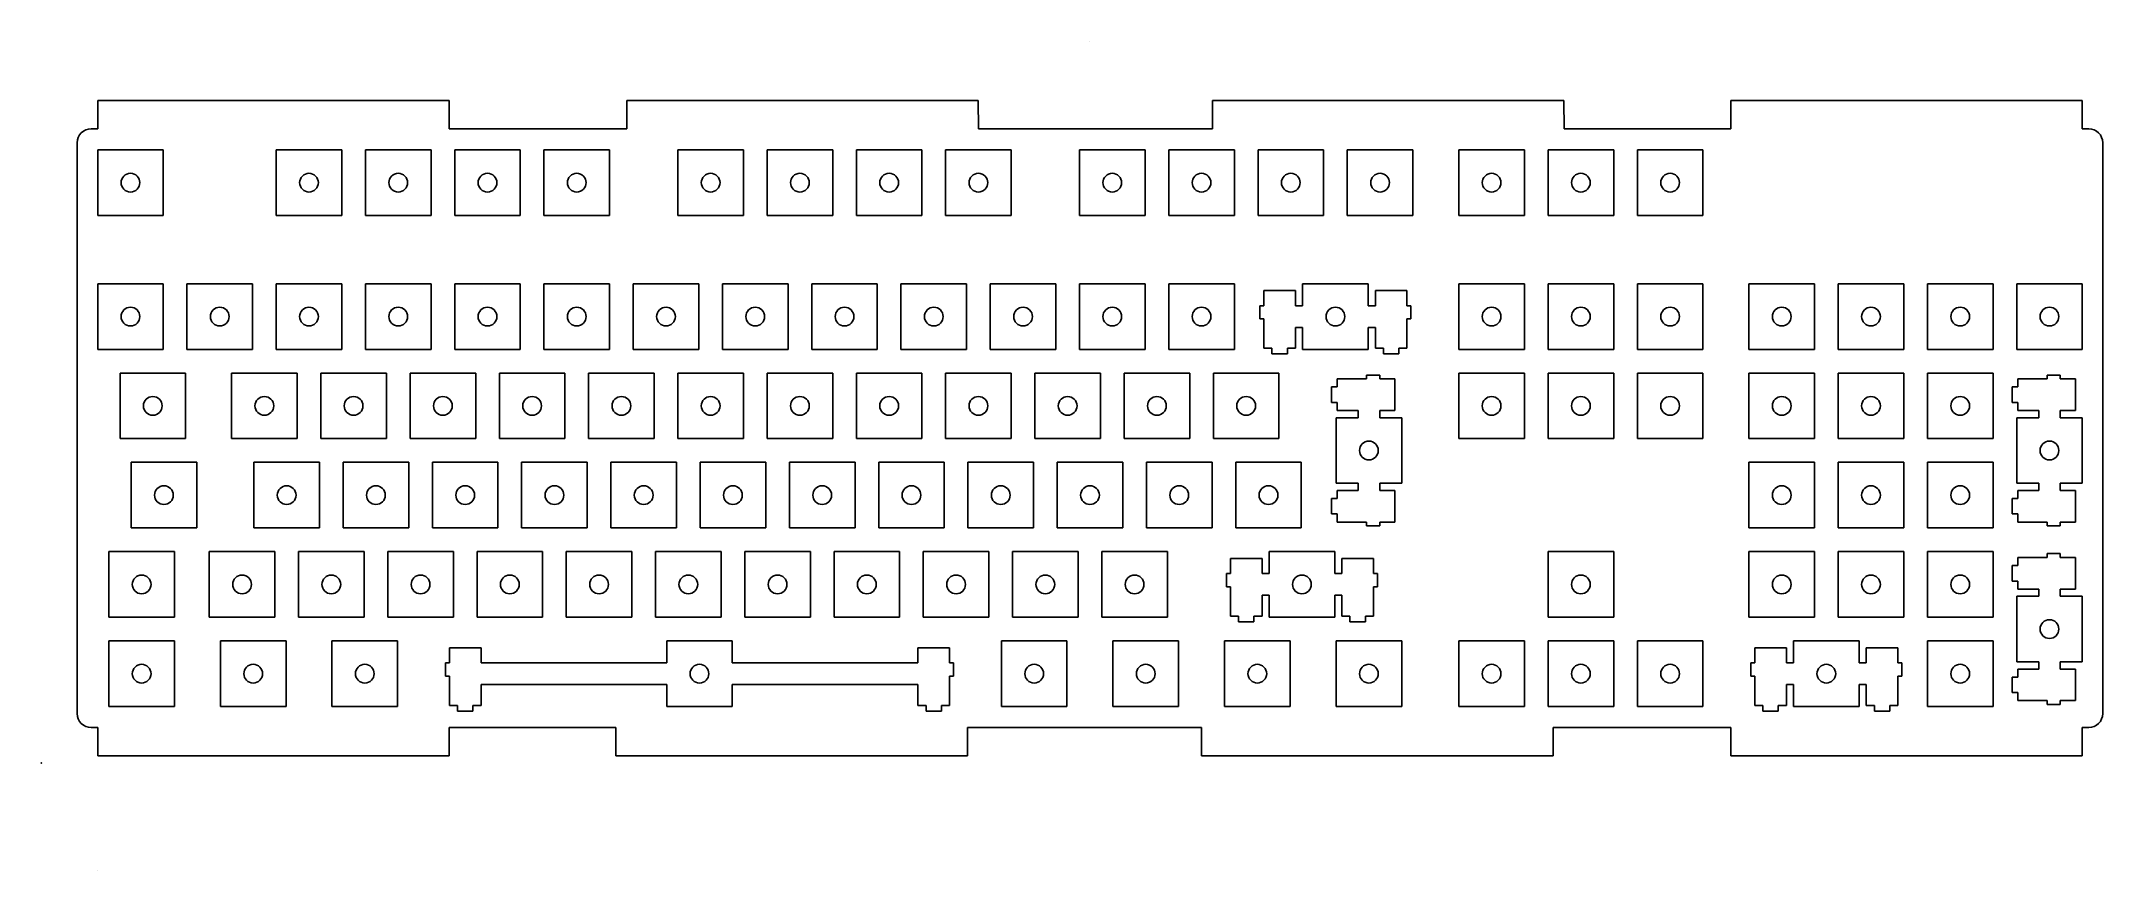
# Model space of a CAD drawing. Extents: x 0 to 440, y -23 to 154.
import ezdxf

# ---------------------------------------------------------------- set-up
doc = ezdxf.new("R2010")
doc.units = 0
doc.header["$MEASUREMENT"] = 0

msp = doc.modelspace()

# ---------------------------------------------------------------- linework, layer by layer
at = {"linetype": 'Continuous'}
for p, q in [((223.8382, 154), (223.8382, 154)), ((87.055472, 141.325168), (12.05, 141.325168)), ((12.05, 141.325168), (12.05, 135.3252)), ((87.075075, 135.3252), (87.055472, 141.325168)), ((200.005472, 141.325168), (125, 141.325168)), ((125, 141.325168), (125, 135.3252)), ((200.025075, 135.3252), (200.005472, 141.325168)), ((325.005472, 141.325168), (250, 141.325168)), ((250, 141.325168), (250, 135.3252)), ((325.025075, 135.3252), (325.005472, 141.325168)), ((435.606747, 141.325168), (360.601275, 141.325168)), ((360.601275, 141.325168), (360.601275, 135.3252)), ((435.62635, 135.3252), (435.606747, 141.325168)), ((7.6764, 132.3252), (7.6764, 130.8252)), ((12.05, 135.3252), (10.6764, 135.3252)), ((87.075075, 135.3252), (125, 135.3252)), ((200.025075, 135.3252), (250, 135.3252)), ((250, 135.3252), (250, 135.3252)), ((325.025075, 135.3252), (360.601275, 135.3252)), ((435.62635, 135.3252), (437, 135.3252)), ((440, 132.3252), (440, 130.8252)), ((7.6764, 12.04984), (7.6764, 130.8252)), ((439.99995, 12.04984), (439.99995, 130.8252)), ((7.6764, 10.54984), (7.6764, 12.04984)), ((439.99995, 10.54984), (439.99995, 12.04984)), ((12.05, 7.54984), (10.6764, 7.54984)), ((12.05, 7.54984), (12.069603, 1.549872)), ((87.075075, 1.549872), (87.075075, 7.54984)), ((87.075075, 7.54984), (122.651275, 7.54984)), ((122.651275, 7.54984), (122.670878, 1.549872)), ((197.67635, 7.54984), (197.67635, 7.54984)), ((197.67635, 1.549872), (197.67635, 7.54984)), ((197.67635, 7.54984), (247.651275, 7.54984)), ((247.651275, 7.54984), (247.670878, 1.549872)), ((322.67635, 1.549872), (322.67635, 7.54984)), ((322.67635, 7.54984), (360.601275, 7.54984)), ((360.601275, 7.54984), (360.620878, 1.549872)), ((435.62635, 7.54984), (436.99995, 7.54984)), ((435.62635, 1.549872), (435.62635, 7.54984)), ((0, 0), (0, 0)), ((12.069603, 1.549872), (87.075075, 1.549872)), ((122.670878, 1.549872), (197.67635, 1.549872)), ((247.670878, 1.549872), (322.67635, 1.549872)), ((360.620878, 1.549872), (435.62635, 1.549872)), ((12.05, -23), (12.05, -23))]:
    msp.add_line(p, q, dxfattribs=at)
at = {"color": 0}
for p, q in [((12.050225, 130.82455), (26.049775, 130.82455)), ((12.050225, 116.82555), (12.050225, 130.82455)), ((26.049775, 130.82455), (26.049775, 116.82555)), ((50.150275, 130.82455), (64.149575, 130.82455)), ((50.150275, 116.82555), (50.150275, 130.82455)), ((64.149575, 130.82455), (64.149575, 116.82555)), ((69.200275, 130.82455), (83.199575, 130.82455)), ((69.200275, 116.82555), (69.200275, 130.82455)), ((83.199575, 130.82455), (83.199575, 116.82555)), ((88.250275, 130.82455), (102.249575, 130.82455)), ((88.250275, 116.82555), (88.250275, 130.82455)), ((102.249575, 130.82455), (102.249575, 116.82555)), ((107.298875, 130.82455), (121.299575, 130.82455)), ((107.298875, 116.82555), (107.298875, 130.82455)), ((121.299575, 130.82455), (121.299575, 116.82555)), ((135.875575, 130.82455), (149.874575, 130.82455)), ((135.875575, 116.82555), (135.875575, 130.82455)), ((149.874575, 130.82455), (149.874575, 116.82555)), ((154.925575, 130.82455), (168.924575, 130.82455)), ((154.925575, 116.82555), (154.925575, 130.82455)), ((168.924575, 130.82455), (168.924575, 116.82555)), ((173.975575, 130.82455), (187.974575, 130.82455)), ((173.975575, 116.82555), (173.975575, 130.82455)), ((187.974575, 130.82455), (187.974575, 116.82555)), ((193.025575, 130.82455), (207.024575, 130.82455)), ((193.025575, 116.82555), (193.025575, 130.82455)), ((207.024575, 130.82455), (207.024575, 116.82555)), ((221.600575, 130.82455), (235.599575, 130.82455)), ((221.600575, 116.82555), (221.600575, 130.82455)), ((235.599575, 130.82455), (235.599575, 116.82555)), ((240.650575, 130.82455), (254.649575, 130.82455)), ((240.650575, 116.82555), (240.650575, 130.82455)), ((254.649575, 130.82455), (254.649575, 116.82555)), ((259.700575, 130.82455), (273.699575, 130.82455)), ((259.700575, 116.82555), (259.700575, 130.82455)), ((273.699575, 130.82455), (273.699575, 116.82555)), ((278.750575, 130.82455), (292.749575, 130.82455)), ((278.750575, 116.82555), (278.750575, 130.82455)), ((292.749575, 130.82455), (292.749575, 116.82555)), ((302.562575, 130.82455), (316.562575, 130.82455)), ((302.562575, 116.82555), (302.562575, 130.82455)), ((316.562575, 130.82455), (316.562575, 116.82555)), ((321.612575, 130.82455), (335.612575, 130.82455)), ((321.612575, 116.82555), (321.612575, 130.82455)), ((335.612575, 130.82455), (335.612575, 116.82555)), ((340.662575, 130.82455), (354.662575, 130.82455)), ((340.662575, 116.82555), (340.662575, 130.82455)), ((354.662575, 130.82455), (354.662575, 116.82555)), ((26.049775, 116.82555), (12.050225, 116.82555)), ((64.149575, 116.82555), (50.150275, 116.82555)), ((83.199575, 116.82555), (69.200275, 116.82555)), ((102.249575, 116.82555), (88.250275, 116.82555)), ((121.299575, 116.82555), (107.298875, 116.82555)), ((149.874575, 116.82555), (135.875575, 116.82555)), ((168.924575, 116.82555), (154.925575, 116.82555)), ((187.974575, 116.82555), (173.975575, 116.82555)), ((207.024575, 116.82555), (193.025575, 116.82555)), ((235.599575, 116.82555), (221.600575, 116.82555)), ((254.649575, 116.82555), (240.650575, 116.82555)), ((273.699575, 116.82555), (259.700575, 116.82555)), ((292.749575, 116.82555), (278.750575, 116.82555)), ((316.562575, 116.82555), (302.562575, 116.82555)), ((335.612575, 116.82555), (321.612575, 116.82555)), ((354.662575, 116.82555), (340.662575, 116.82555)), ((12.050225, 102.24965), (26.049775, 102.24965)), ((12.050225, 88.25035), (12.050225, 102.24965)), ((26.049775, 102.24965), (26.049775, 88.25035)), ((31.100275, 102.24965), (45.099575, 102.24965)), ((31.100275, 88.25035), (31.100275, 102.24965)), ((45.099575, 102.24965), (45.099575, 88.25035)), ((50.150275, 102.24965), (64.149575, 102.24965)), ((50.150275, 88.25035), (50.150275, 102.24965)), ((64.149575, 102.24965), (64.149575, 88.25035)), ((69.200275, 102.24965), (83.199575, 102.24965)), ((69.200275, 88.25035), (69.200275, 102.24965)), ((83.199575, 102.24965), (83.199575, 88.25035)), ((88.250275, 102.24965), (102.249575, 102.24965)), ((88.250275, 88.25035), (88.250275, 102.24965)), ((102.249575, 102.24965), (102.249575, 88.25035)), ((107.298875, 102.24965), (121.299575, 102.24965)), ((107.298875, 88.25035), (107.298875, 102.24965)), ((121.299575, 102.24965), (121.299575, 88.25035)), ((126.348575, 102.24965), (140.349575, 102.24965)), ((126.348575, 88.25035), (126.348575, 102.24965)), ((140.349575, 102.24965), (140.349575, 88.25035)), ((145.400575, 102.24965), (159.399575, 102.24965)), ((145.400575, 88.25035), (145.400575, 102.24965)), ((159.399575, 102.24965), (159.399575, 88.25035)), ((164.450575, 102.24965), (178.449575, 102.24965)), ((164.450575, 88.25035), (164.450575, 102.24965)), ((178.449575, 102.24965), (178.449575, 88.25035)), ((183.500575, 102.24965), (197.499575, 102.24965)), ((183.500575, 88.25035), (183.500575, 102.24965)), ((197.499575, 102.24965), (197.499575, 88.25035)), ((202.550575, 102.24965), (216.549575, 102.24965)), ((202.550575, 88.25035), (202.550575, 102.24965)), ((216.549575, 102.24965), (216.549575, 88.25035)), ((221.600575, 102.24965), (235.599575, 102.24965)), ((221.600575, 88.25035), (221.600575, 102.24965)), ((235.599575, 102.24965), (235.599575, 88.25035)), ((240.650575, 102.24965), (254.649575, 102.24965)), ((240.650575, 88.25035), (240.650575, 102.24965)), ((254.649575, 102.24965), (254.649575, 88.25035)), ((269.225575, 102.24965), (269.225575, 97.54915)), ((283.224575, 102.24965), (269.225575, 102.24965)), ((283.224575, 97.54915), (283.224575, 102.24965)), ((302.562575, 102.24965), (316.562575, 102.24965)), ((302.562575, 88.25035), (302.562575, 102.24965)), ((316.562575, 102.24965), (316.562575, 88.25035)), ((321.612575, 102.24965), (335.612575, 102.24965)), ((321.612575, 88.25035), (321.612575, 102.24965)), ((335.612575, 102.24965), (335.612575, 88.25035)), ((340.662575, 102.24965), (354.662575, 102.24965)), ((340.662575, 88.25035), (340.662575, 102.24965)), ((354.662575, 102.24965), (354.662575, 88.25035)), ((364.476575, 102.24965), (378.474575, 102.24965)), ((364.476575, 88.25035), (364.476575, 102.24965)), ((378.474575, 102.24965), (378.474575, 88.25035)), ((383.526575, 102.24965), (397.524575, 102.24965)), ((383.526575, 88.25035), (383.526575, 102.24965)), ((397.524575, 102.24965), (397.524575, 88.25035)), ((402.576575, 102.24965), (416.574575, 102.24965)), ((402.576575, 88.25035), (402.576575, 102.24965)), ((416.574575, 102.24965), (416.574575, 88.25035)), ((421.626575, 102.24965), (435.624575, 102.24965)), ((421.626575, 88.25035), (421.626575, 102.24965)), ((435.624575, 102.24965), (435.624575, 88.25035)), ((260.950575, 97.54915), (260.124575, 97.54915)), ((260.124575, 97.54915), (260.124575, 94.75025)), ((267.699575, 100.77925), (260.950575, 100.77925)), ((260.950575, 100.77925), (260.950575, 97.54915)), ((267.699575, 97.54915), (267.699575, 100.77925)), ((269.225575, 97.54915), (267.699575, 97.54915)), ((284.750575, 97.54915), (283.224575, 97.54915)), ((291.499575, 100.77925), (284.750575, 100.77925)), ((284.750575, 100.77925), (284.750575, 97.54915)), ((291.499575, 97.54915), (291.499575, 100.77925)), ((292.325575, 97.54915), (291.499575, 97.54915)), ((292.325575, 94.75025), (292.325575, 97.54915)), ((260.124575, 94.75025), (260.950575, 94.75025)), ((260.950575, 94.75025), (260.950575, 88.48035)), ((267.699575, 88.48035), (267.699575, 92.94935)), ((267.699575, 92.94935), (269.225575, 92.94935)), ((269.225575, 92.94935), (269.225575, 88.25035)), ((283.224575, 88.25035), (283.224575, 92.94935)), ((283.224575, 92.94935), (284.750575, 92.94935)), ((284.750575, 92.94935), (284.750575, 88.48035)), ((291.499575, 88.48035), (291.499575, 94.75025)), ((291.499575, 94.75025), (292.325575, 94.75025)), ((26.049775, 88.25035), (12.050225, 88.25035)), ((45.099575, 88.25035), (31.100275, 88.25035)), ((64.149575, 88.25035), (50.150275, 88.25035)), ((83.199575, 88.25035), (69.200275, 88.25035)), ((102.249575, 88.25035), (88.250275, 88.25035)), ((121.299575, 88.25035), (107.298875, 88.25035)), ((140.349575, 88.25035), (126.348575, 88.25035)), ((159.399575, 88.25035), (145.400575, 88.25035)), ((178.449575, 88.25035), (164.450575, 88.25035)), ((197.499575, 88.25035), (183.500575, 88.25035)), ((216.549575, 88.25035), (202.550575, 88.25035)), ((235.599575, 88.25035), (221.600575, 88.25035)), ((254.649575, 88.25035), (240.650575, 88.25035)), ((260.950575, 88.48035), (262.673575, 88.48035)), ((262.673575, 88.48035), (262.673575, 87.28015)), ((265.974575, 87.28015), (265.974575, 88.48035)), ((265.974575, 88.48035), (267.699575, 88.48035)), ((269.225575, 88.25035), (283.224575, 88.25035)), ((284.750575, 88.48035), (286.475575, 88.48035)), ((286.475575, 88.48035), (286.475575, 87.28015)), ((289.774575, 87.28015), (289.774575, 88.48035)), ((289.774575, 88.48035), (291.499575, 88.48035)), ((316.562575, 88.25035), (302.562575, 88.25035)), ((335.612575, 88.25035), (321.612575, 88.25035)), ((354.662575, 88.25035), (340.662575, 88.25035)), ((378.474575, 88.25035), (364.476575, 88.25035)), ((397.524575, 88.25035), (383.526575, 88.25035)), ((416.574575, 88.25035), (402.576575, 88.25035)), ((435.624575, 88.25035), (421.626575, 88.25035)), ((262.673575, 87.28015), (265.974575, 87.28015)), ((286.475575, 87.28015), (289.774575, 87.28015)), ((16.812735, 83.19965), (30.812275, 83.19965)), ((16.812735, 69.20035), (16.812735, 83.19965)), ((30.812275, 83.19965), (30.812275, 69.20035)), ((40.625275, 83.19965), (54.624575, 83.19965)), ((40.625275, 69.20035), (40.625275, 83.19965)), ((54.624575, 83.19965), (54.624575, 69.20035)), ((59.675275, 83.19965), (73.674575, 83.19965)), ((59.675275, 69.20035), (59.675275, 83.19965)), ((73.674575, 83.19965), (73.674575, 69.20035)), ((78.725275, 83.19965), (92.724575, 83.19965)), ((78.725275, 69.20035), (78.725275, 83.19965)), ((92.724575, 83.19965), (92.724575, 69.20035)), ((97.775275, 83.19965), (111.774575, 83.19965)), ((97.775275, 69.20035), (97.775275, 83.19965)), ((111.774575, 83.19965), (111.774575, 69.20035)), ((116.825575, 83.19965), (130.824575, 83.19965)), ((116.825575, 69.20035), (116.825575, 83.19965)), ((130.824575, 83.19965), (130.824575, 69.20035)), ((135.875575, 83.19965), (149.874575, 83.19965)), ((135.875575, 69.20035), (135.875575, 83.19965)), ((149.874575, 83.19965), (149.874575, 69.20035)), ((154.925575, 83.19965), (168.924575, 83.19965)), ((154.925575, 69.20035), (154.925575, 83.19965)), ((168.924575, 83.19965), (168.924575, 69.20035)), ((173.975575, 83.19965), (187.974575, 83.19965)), ((173.975575, 69.20035), (173.975575, 83.19965)), ((187.974575, 83.19965), (187.974575, 69.20035)), ((193.025575, 83.19965), (207.024575, 83.19965)), ((193.025575, 69.20035), (193.025575, 83.19965)), ((207.024575, 83.19965), (207.024575, 69.20035)), ((212.075575, 83.19965), (226.074575, 83.19965)), ((212.075575, 69.20035), (212.075575, 83.19965)), ((226.074575, 83.19965), (226.074575, 69.20035)), ((231.125575, 83.19965), (245.124575, 83.19965)), ((231.125575, 69.20035), (231.125575, 83.19965)), ((245.124575, 83.19965), (245.124575, 69.20035)), ((250.175575, 83.19965), (264.174575, 83.19965)), ((250.175575, 69.20035), (250.175575, 83.19965)), ((264.174575, 83.19965), (264.174575, 69.20035)), ((276.597575, 80.22465), (275.397575, 80.22465)), ((275.397575, 80.22465), (275.397575, 76.92545)), ((282.867575, 81.94975), (276.597575, 81.94975)), ((276.597575, 81.94975), (276.597575, 80.22465)), ((282.867575, 82.77525), (282.867575, 81.94975)), ((285.667575, 82.77525), (282.867575, 82.77525)), ((285.667575, 81.94975), (285.667575, 82.77525)), ((288.897575, 81.94975), (285.667575, 81.94975)), ((288.897575, 75.20005), (288.897575, 81.94975)), ((302.562575, 83.19965), (316.562575, 83.19965)), ((302.562575, 69.20035), (302.562575, 83.19965)), ((316.562575, 83.19965), (316.562575, 69.20035)), ((321.612575, 83.19965), (335.612575, 83.19965)), ((321.612575, 69.20035), (321.612575, 83.19965)), ((335.612575, 83.19965), (335.612575, 69.20035)), ((340.662575, 83.19965), (354.662575, 83.19965)), ((340.662575, 69.20035), (340.662575, 83.19965)), ((354.662575, 83.19965), (354.662575, 69.20035)), ((364.476575, 83.19965), (378.474575, 83.19965)), ((364.476575, 69.20035), (364.476575, 83.19965)), ((378.474575, 83.19965), (378.474575, 69.20035)), ((383.526575, 83.19965), (397.524575, 83.19965)), ((383.526575, 69.20035), (383.526575, 83.19965)), ((397.524575, 83.19965), (397.524575, 69.20035)), ((402.576575, 83.19965), (416.574575, 83.19965)), ((402.576575, 69.20035), (402.576575, 83.19965)), ((416.574575, 83.19965), (416.574575, 69.20035)), ((421.855575, 80.22465), (420.656575, 80.22465)), ((420.656575, 80.22465), (420.656575, 76.92545)), ((428.124575, 81.94975), (421.855575, 81.94975)), ((421.855575, 81.94975), (421.855575, 80.22465)), ((428.124575, 82.77525), (428.124575, 81.94975)), ((430.925575, 82.77525), (428.124575, 82.77525)), ((430.925575, 81.94975), (430.925575, 82.77525)), ((434.157575, 81.94975), (430.925575, 81.94975)), ((434.157575, 75.20005), (434.157575, 81.94975)), ((275.397575, 76.92545), (276.597575, 76.92545)), ((276.597575, 76.92545), (276.597575, 75.20005)), ((276.597575, 75.20005), (281.067575, 75.20005)), ((281.067575, 75.20005), (281.067575, 73.67465)), ((285.667575, 73.67465), (285.667575, 75.20005)), ((285.667575, 75.20005), (288.897575, 75.20005)), ((420.656575, 76.92545), (421.855575, 76.92545)), ((421.855575, 76.92545), (421.855575, 75.20005)), ((421.855575, 75.20005), (426.325575, 75.20005)), ((426.325575, 75.20005), (426.325575, 73.67465)), ((430.925575, 73.67465), (430.925575, 75.20005)), ((430.925575, 75.20005), (434.157575, 75.20005)), ((281.067575, 73.67465), (276.367575, 73.67465)), ((276.367575, 73.67465), (276.367575, 59.67535)), ((290.368575, 73.67465), (285.667575, 73.67465)), ((290.368575, 59.67535), (290.368575, 73.67465)), ((426.325575, 73.67465), (421.626575, 73.67465)), ((421.626575, 73.67465), (421.626575, 59.67535)), ((435.624575, 73.67465), (430.925575, 73.67465)), ((435.624575, 59.67535), (435.624575, 73.67465)), ((30.812275, 69.20035), (16.812735, 69.20035)), ((54.624575, 69.20035), (40.625275, 69.20035)), ((73.674575, 69.20035), (59.675275, 69.20035)), ((92.724575, 69.20035), (78.725275, 69.20035)), ((111.774575, 69.20035), (97.775275, 69.20035)), ((130.824575, 69.20035), (116.825575, 69.20035)), ((149.874575, 69.20035), (135.875575, 69.20035)), ((168.924575, 69.20035), (154.925575, 69.20035)), ((187.974575, 69.20035), (173.975575, 69.20035)), ((207.024575, 69.20035), (193.025575, 69.20035)), ((226.074575, 69.20035), (212.075575, 69.20035)), ((245.124575, 69.20035), (231.125575, 69.20035)), ((264.174575, 69.20035), (250.175575, 69.20035)), ((316.562575, 69.20035), (302.562575, 69.20035)), ((335.612575, 69.20035), (321.612575, 69.20035)), ((354.662575, 69.20035), (340.662575, 69.20035)), ((378.474575, 69.20035), (364.476575, 69.20035)), ((397.524575, 69.20035), (383.526575, 69.20035)), ((416.574575, 69.20035), (402.576575, 69.20035)), ((19.192605, 64.14965), (33.193475, 64.14965)), ((19.192605, 50.15035), (19.192605, 64.14965)), ((33.193475, 64.14965), (33.193475, 50.15035)), ((45.387775, 64.14965), (59.387075, 64.14965)), ((45.387775, 50.15035), (45.387775, 64.14965)), ((59.387075, 64.14965), (59.387075, 50.15035)), ((64.437775, 64.14965), (78.437075, 64.14965)), ((64.437775, 50.15035), (64.437775, 64.14965)), ((78.437075, 64.14965), (78.437075, 50.15035)), ((83.487775, 64.14965), (97.487075, 64.14965)), ((83.487775, 50.15035), (83.487775, 64.14965)), ((97.487075, 64.14965), (97.487075, 50.15035)), ((102.537775, 64.14965), (116.537575, 64.14965)), ((102.537775, 50.15035), (102.537775, 64.14965)), ((116.537575, 64.14965), (116.537575, 50.15035)), ((121.587575, 64.14965), (135.587575, 64.14965)), ((121.587575, 50.15035), (121.587575, 64.14965)), ((135.587575, 64.14965), (135.587575, 50.15035)), ((140.637575, 64.14965), (154.637575, 64.14965)), ((140.637575, 50.15035), (140.637575, 64.14965)), ((154.637575, 64.14965), (154.637575, 50.15035)), ((159.687575, 64.14965), (173.687575, 64.14965)), ((159.687575, 50.15035), (159.687575, 64.14965)), ((173.687575, 64.14965), (173.687575, 50.15035)), ((178.737575, 64.14965), (192.737575, 64.14965)), ((178.737575, 50.15035), (178.737575, 64.14965)), ((192.737575, 64.14965), (192.737575, 50.15035)), ((197.787575, 64.14965), (211.787575, 64.14965)), ((197.787575, 50.15035), (197.787575, 64.14965)), ((211.787575, 64.14965), (211.787575, 50.15035)), ((216.837575, 64.14965), (230.837575, 64.14965)), ((216.837575, 50.15035), (216.837575, 64.14965)), ((230.837575, 64.14965), (230.837575, 50.15035)), ((235.887575, 64.14965), (249.887575, 64.14965)), ((235.887575, 50.15035), (235.887575, 64.14965)), ((249.887575, 64.14965), (249.887575, 50.15035)), ((254.937575, 64.14965), (268.937575, 64.14965)), ((254.937575, 50.15035), (254.937575, 64.14965)), ((268.937575, 64.14965), (268.937575, 50.15035)), ((364.476575, 64.14965), (378.474575, 64.14965)), ((364.476575, 50.15035), (364.476575, 64.14965)), ((378.474575, 64.14965), (378.474575, 50.15035)), ((383.526575, 64.14965), (397.524575, 64.14965)), ((383.526575, 50.15035), (383.526575, 64.14965)), ((397.524575, 64.14965), (397.524575, 50.15035)), ((402.576575, 64.14965), (416.574575, 64.14965)), ((402.576575, 50.15035), (402.576575, 64.14965)), ((416.574575, 64.14965), (416.574575, 50.15035)), ((276.367575, 59.67535), (281.067575, 59.67535)), ((281.067575, 58.14955), (276.597575, 58.14955)), ((276.597575, 58.14955), (276.597575, 56.42445)), ((281.067575, 59.67535), (281.067575, 58.14955)), ((285.667575, 58.14955), (285.667575, 59.67535)), ((285.667575, 59.67535), (290.368575, 59.67535)), ((288.897575, 58.14955), (285.667575, 58.14955)), ((288.897575, 51.40025), (288.897575, 58.14955)), ((421.626575, 59.67535), (426.325575, 59.67535)), ((426.325575, 58.14955), (421.855575, 58.14955)), ((421.855575, 58.14955), (421.855575, 56.42445)), ((426.325575, 59.67535), (426.325575, 58.14955)), ((430.925575, 58.14955), (430.925575, 59.67535)), ((430.925575, 59.67535), (435.624575, 59.67535)), ((434.157575, 58.14955), (430.925575, 58.14955)), ((434.157575, 51.40025), (434.157575, 58.14955)), ((276.597575, 56.42445), (275.397575, 56.42445)), ((275.397575, 56.42445), (275.397575, 53.12525)), ((275.397575, 53.12525), (276.597575, 53.12525)), ((276.597575, 53.12525), (276.597575, 51.40025)), ((421.855575, 56.42445), (420.656575, 56.42445)), ((420.656575, 56.42445), (420.656575, 53.12525)), ((420.656575, 53.12525), (421.855575, 53.12525)), ((421.855575, 53.12525), (421.855575, 51.40025)), ((33.193475, 50.15035), (19.192605, 50.15035)), ((59.387075, 50.15035), (45.387775, 50.15035)), ((78.437075, 50.15035), (64.437775, 50.15035)), ((97.487075, 50.15035), (83.487775, 50.15035)), ((116.537575, 50.15035), (102.537775, 50.15035)), ((135.587575, 50.15035), (121.587575, 50.15035)), ((154.637575, 50.15035), (140.637575, 50.15035)), ((173.687575, 50.15035), (159.687575, 50.15035)), ((192.737575, 50.15035), (178.737575, 50.15035)), ((211.787575, 50.15035), (197.787575, 50.15035)), ((230.837575, 50.15035), (216.837575, 50.15035)), ((249.887575, 50.15035), (235.887575, 50.15035)), ((268.937575, 50.15035), (254.937575, 50.15035)), ((276.597575, 51.40025), (282.867575, 51.40025)), ((282.867575, 51.40025), (282.867575, 50.57475)), ((282.867575, 50.57475), (285.667575, 50.57475)), ((285.667575, 50.57475), (285.667575, 51.40025)), ((285.667575, 51.40025), (288.897575, 51.40025)), ((378.474575, 50.15035), (364.476575, 50.15035)), ((397.524575, 50.15035), (383.526575, 50.15035)), ((416.574575, 50.15035), (402.576575, 50.15035)), ((421.855575, 51.40025), (428.124575, 51.40025)), ((428.124575, 51.40025), (428.124575, 50.57475)), ((428.124575, 50.57475), (430.925575, 50.57475)), ((430.925575, 50.57475), (430.925575, 51.40025)), ((430.925575, 51.40025), (434.157575, 51.40025)), ((14.431485, 45.09955), (28.430975, 45.09955)), ((14.431485, 31.10015), (14.431485, 45.09955)), ((28.430975, 45.09955), (28.430975, 31.10015)), ((35.862775, 45.09955), (49.862075, 45.09955)), ((35.862775, 31.10015), (35.862775, 45.09955)), ((49.862075, 45.09955), (49.862075, 31.10015)), ((54.912775, 45.09955), (68.912075, 45.09955)), ((54.912775, 31.10015), (54.912775, 45.09955)), ((68.912075, 45.09955), (68.912075, 31.10015)), ((73.962775, 45.09955), (87.962075, 45.09955)), ((73.962775, 31.10015), (73.962775, 45.09955)), ((87.962075, 45.09955), (87.962075, 31.10015)), ((93.012775, 45.09955), (107.012075, 45.09955)), ((93.012775, 31.10015), (93.012775, 45.09955)), ((107.012075, 45.09955), (107.012075, 31.10015)), ((112.062575, 45.09955), (126.062575, 45.09955)), ((112.062575, 31.10015), (112.062575, 45.09955)), ((126.062575, 45.09955), (126.062575, 31.10015)), ((131.112575, 45.09955), (145.112575, 45.09955)), ((131.112575, 31.10015), (131.112575, 45.09955)), ((145.112575, 45.09955), (145.112575, 31.10015)), ((150.162575, 45.09955), (164.162575, 45.09955)), ((150.162575, 31.10015), (150.162575, 45.09955)), ((164.162575, 45.09955), (164.162575, 31.10015)), ((169.212575, 45.09955), (183.212575, 45.09955)), ((169.212575, 31.10015), (169.212575, 45.09955)), ((183.212575, 45.09955), (183.212575, 31.10015)), ((188.262575, 45.09955), (202.262575, 45.09955)), ((188.262575, 31.10015), (188.262575, 45.09955)), ((202.262575, 45.09955), (202.262575, 31.10015)), ((207.312575, 45.09955), (221.312575, 45.09955)), ((207.312575, 31.10015), (207.312575, 45.09955)), ((221.312575, 45.09955), (221.312575, 31.10015)), ((226.362575, 45.09955), (240.362575, 45.09955)), ((226.362575, 31.10015), (226.362575, 45.09955)), ((240.362575, 45.09955), (240.362575, 31.10015)), ((262.080575, 45.09955), (262.080575, 40.39915)), ((276.080575, 45.09955), (262.080575, 45.09955)), ((276.080575, 40.39915), (276.080575, 45.09955)), ((321.612575, 45.09955), (335.612575, 45.09955)), ((321.612575, 31.10015), (321.612575, 45.09955)), ((335.612575, 45.09955), (335.612575, 31.10015)), ((364.476575, 45.09955), (378.474575, 45.09955)), ((364.476575, 31.10015), (364.476575, 45.09955)), ((378.474575, 45.09955), (378.474575, 31.10015)), ((383.526575, 45.09955), (397.524575, 45.09955)), ((383.526575, 31.10015), (383.526575, 45.09955)), ((397.524575, 45.09955), (397.524575, 31.10015)), ((402.576575, 45.09955), (416.574575, 45.09955)), ((402.576575, 31.10015), (402.576575, 45.09955)), ((416.574575, 45.09955), (416.574575, 31.10015)), ((428.124575, 44.67525), (428.124575, 43.84985)), ((430.925575, 44.67525), (428.124575, 44.67525)), ((430.925575, 43.84985), (430.925575, 44.67525)), ((253.806575, 40.39915), (252.980575, 40.39915)), ((252.980575, 40.39915), (252.980575, 37.60035)), ((260.556575, 43.62935), (253.806575, 43.62935)), ((253.806575, 43.62935), (253.806575, 40.39915)), ((260.556575, 40.39915), (260.556575, 43.62935)), ((262.080575, 40.39915), (260.556575, 40.39915)), ((277.606575, 40.39915), (276.080575, 40.39915)), ((284.355575, 43.62935), (277.606575, 43.62935)), ((277.606575, 43.62935), (277.606575, 40.39915)), ((284.355575, 40.39915), (284.355575, 43.62935)), ((285.181575, 40.39915), (284.355575, 40.39915)), ((285.181575, 37.60035), (285.181575, 40.39915)), ((421.855575, 42.12445), (420.656575, 42.12445)), ((420.656575, 42.12445), (420.656575, 38.82545)), ((428.124575, 43.84985), (421.855575, 43.84985)), ((421.855575, 43.84985), (421.855575, 42.12445)), ((434.157575, 43.84985), (430.925575, 43.84985)), ((434.157575, 37.10015), (434.157575, 43.84985)), ((252.980575, 37.60035), (253.806575, 37.60035)), ((253.806575, 37.60035), (253.806575, 31.33035)), ((260.556575, 31.33035), (260.556575, 35.79925)), ((260.556575, 35.79925), (262.080575, 35.79925)), ((262.080575, 35.79925), (262.080575, 31.10015)), ((276.080575, 31.10015), (276.080575, 35.79925)), ((276.080575, 35.79925), (277.606575, 35.79925)), ((277.606575, 35.79925), (277.606575, 31.33035)), ((284.355575, 31.33035), (284.355575, 37.60035)), ((284.355575, 37.60035), (285.181575, 37.60035)), ((420.656575, 38.82545), (421.855575, 38.82545)), ((426.325575, 35.57465), (421.626575, 35.57465)), ((421.626575, 35.57465), (421.626575, 21.57515)), ((421.855575, 38.82545), (421.855575, 37.10015)), ((421.855575, 37.10015), (426.325575, 37.10015)), ((426.325575, 37.10015), (426.325575, 35.57465)), ((430.925575, 35.57465), (430.925575, 37.10015)), ((430.925575, 37.10015), (434.157575, 37.10015)), ((435.624575, 35.57465), (430.925575, 35.57465)), ((435.624575, 21.57515), (435.624575, 35.57465)), ((28.430975, 31.10015), (14.431485, 31.10015)), ((49.862075, 31.10015), (35.862775, 31.10015)), ((68.912075, 31.10015), (54.912775, 31.10015)), ((87.962075, 31.10015), (73.962775, 31.10015)), ((107.012075, 31.10015), (93.012775, 31.10015)), ((126.062575, 31.10015), (112.062575, 31.10015)), ((145.112575, 31.10015), (131.112575, 31.10015)), ((164.162575, 31.10015), (150.162575, 31.10015)), ((183.212575, 31.10015), (169.212575, 31.10015)), ((202.262575, 31.10015), (188.262575, 31.10015)), ((221.312575, 31.10015), (207.312575, 31.10015)), ((240.362575, 31.10015), (226.362575, 31.10015)), ((253.806575, 31.33035), (255.531575, 31.33035)), ((255.531575, 31.33035), (255.531575, 30.13005)), ((258.830575, 30.13005), (258.830575, 31.33035)), ((258.830575, 31.33035), (260.556575, 31.33035)), ((262.080575, 31.10015), (276.080575, 31.10015)), ((277.606575, 31.33035), (279.330575, 31.33035)), ((279.330575, 31.33035), (279.330575, 30.13005)), ((282.630575, 30.13005), (282.630575, 31.33035)), ((282.630575, 31.33035), (284.355575, 31.33035)), ((335.612575, 31.10015), (321.612575, 31.10015)), ((378.474575, 31.10015), (364.476575, 31.10015)), ((397.524575, 31.10015), (383.526575, 31.10015)), ((416.574575, 31.10015), (402.576575, 31.10015)), ((255.531575, 30.13005), (258.830575, 30.13005)), ((279.330575, 30.13005), (282.630575, 30.13005)), ((14.431485, 26.04965), (28.430975, 26.04965)), ((14.431485, 12.05019), (14.431485, 26.04965)), ((28.430975, 26.04965), (28.430975, 12.05019)), ((38.242575, 26.04965), (52.243375, 26.04965)), ((38.242575, 12.05019), (38.242575, 26.04965)), ((52.243375, 26.04965), (52.243375, 12.05019)), ((62.056575, 26.04965), (76.055875, 26.04965)), ((62.056575, 12.05019), (62.056575, 26.04965)), ((76.055875, 26.04965), (76.055875, 12.05019)), ((93.868675, 24.57935), (87.117575, 24.57935)), ((87.117575, 24.57935), (87.117575, 21.34915)), ((93.868675, 21.34915), (93.868675, 24.57935)), ((133.492575, 26.04965), (133.492575, 21.34915)), ((147.493575, 26.04965), (133.492575, 26.04965)), ((147.493575, 21.34915), (147.493575, 26.04965)), ((193.868575, 24.57935), (187.117575, 24.57935)), ((187.117575, 24.57935), (187.117575, 21.34915)), ((193.868575, 21.34915), (193.868575, 24.57935)), ((204.931575, 26.04965), (218.930575, 26.04965)), ((204.931575, 12.05019), (204.931575, 26.04965)), ((218.930575, 26.04965), (218.930575, 12.05019)), ((228.742575, 26.04965), (242.743575, 26.04965)), ((228.742575, 12.05019), (228.742575, 26.04965)), ((242.743575, 26.04965), (242.743575, 12.05019)), ((252.556575, 26.04965), (266.555575, 26.04965)), ((252.556575, 12.05019), (252.556575, 26.04965)), ((266.555575, 26.04965), (266.555575, 12.05019)), ((276.367575, 26.04965), (290.368575, 26.04965)), ((276.367575, 12.05019), (276.367575, 26.04965)), ((290.368575, 26.04965), (290.368575, 12.05019)), ((302.562575, 26.04965), (316.562575, 26.04965)), ((302.562575, 12.05019), (302.562575, 26.04965)), ((316.562575, 26.04965), (316.562575, 12.05019)), ((321.612575, 26.04965), (335.612575, 26.04965)), ((321.612575, 12.05019), (321.612575, 26.04965)), ((335.612575, 26.04965), (335.612575, 12.05019)), ((340.662575, 26.04965), (354.662575, 26.04965)), ((340.662575, 12.05019), (340.662575, 26.04965)), ((354.662575, 26.04965), (354.662575, 12.05019)), ((372.474575, 24.57935), (365.725575, 24.57935)), ((365.725575, 24.57935), (365.725575, 21.34915)), ((372.474575, 21.34915), (372.474575, 24.57935)), ((374.001575, 26.04965), (374.001575, 21.34915)), ((387.999575, 26.04965), (374.001575, 26.04965)), ((387.999575, 21.34915), (387.999575, 26.04965)), ((396.276575, 24.57935), (389.523575, 24.57935)), ((389.523575, 24.57935), (389.523575, 21.34915)), ((396.276575, 21.34915), (396.276575, 24.57935)), ((402.576575, 26.04965), (416.574575, 26.04965)), ((402.576575, 12.05019), (402.576575, 26.04965)), ((416.574575, 26.04965), (416.574575, 12.05019)), ((87.117575, 21.34915), (86.293475, 21.34915)), ((86.293475, 21.34915), (86.293475, 18.55039)), ((86.293475, 18.55039), (87.117575, 18.55039)), ((87.117575, 18.55039), (87.117575, 12.28032)), ((133.492575, 21.34915), (93.868675, 21.34915)), ((187.117575, 21.34915), (147.493575, 21.34915)), ((194.692575, 21.34915), (193.868575, 21.34915)), ((193.868575, 12.28032), (193.868575, 18.55039)), ((193.868575, 18.55039), (194.692575, 18.55039)), ((194.692575, 18.55039), (194.692575, 21.34915)), ((365.725575, 21.34915), (364.899575, 21.34915)), ((364.899575, 21.34915), (364.899575, 18.55039)), ((364.899575, 18.55039), (365.725575, 18.55039)), ((365.725575, 18.55039), (365.725575, 12.28032)), ((374.001575, 21.34915), (372.474575, 21.34915)), ((389.523575, 21.34915), (387.999575, 21.34915)), ((397.101575, 21.34915), (396.276575, 21.34915)), ((396.276575, 12.28032), (396.276575, 18.55039)), ((396.276575, 18.55039), (397.101575, 18.55039)), ((397.101575, 18.55039), (397.101575, 21.34915)), ((421.855575, 18.3244), (420.656575, 18.3244)), ((420.656575, 18.3244), (420.656575, 15.02536)), ((421.626575, 21.57515), (426.325575, 21.57515)), ((426.325575, 20.04965), (421.855575, 20.04965)), ((421.855575, 20.04965), (421.855575, 18.3244)), ((426.325575, 21.57515), (426.325575, 20.04965)), ((430.925575, 20.04965), (430.925575, 21.57515)), ((430.925575, 21.57515), (435.624575, 21.57515)), ((434.157575, 20.04965), (430.925575, 20.04965)), ((434.157575, 13.30007), (434.157575, 20.04965)), ((93.868675, 12.28032), (93.868675, 16.74928)), ((93.868675, 16.74928), (133.492575, 16.74928)), ((133.492575, 16.74928), (133.492575, 12.05019)), ((147.493575, 12.05019), (147.493575, 16.74928)), ((147.493575, 16.74928), (187.117575, 16.74928)), ((187.117575, 16.74928), (187.117575, 12.28032)), ((372.474575, 12.28032), (372.474575, 16.74928)), ((372.474575, 16.74928), (374.001575, 16.74928)), ((374.001575, 16.74928), (374.001575, 12.05019)), ((387.999575, 12.05019), (387.999575, 16.74928)), ((387.999575, 16.74928), (389.523575, 16.74928)), ((389.523575, 16.74928), (389.523575, 12.28032)), ((420.656575, 15.02536), (421.855575, 15.02536)), ((421.855575, 15.02536), (421.855575, 13.30007)), ((421.855575, 13.30007), (428.124575, 13.30007)), ((428.124575, 13.30007), (428.124575, 12.47462)), ((430.925575, 12.47462), (430.925575, 13.30007)), ((430.925575, 13.30007), (434.157575, 13.30007)), ((28.430975, 12.05019), (14.431485, 12.05019)), ((52.243375, 12.05019), (38.242575, 12.05019)), ((76.055875, 12.05019), (62.056575, 12.05019)), ((87.117575, 12.28032), (88.842575, 12.28032)), ((88.842575, 12.28032), (88.842575, 11.08005)), ((88.842575, 11.08005), (92.143175, 11.08005)), ((92.143175, 11.08005), (92.143175, 12.28032)), ((92.143175, 12.28032), (93.868675, 12.28032)), ((133.492575, 12.05019), (147.493575, 12.05019)), ((187.117575, 12.28032), (188.842575, 12.28032)), ((188.842575, 12.28032), (188.842575, 11.08005)), ((188.842575, 11.08005), (192.143575, 11.08005)), ((192.143575, 11.08005), (192.143575, 12.28032)), ((192.143575, 12.28032), (193.868575, 12.28032)), ((218.930575, 12.05019), (204.931575, 12.05019)), ((242.743575, 12.05019), (228.742575, 12.05019)), ((266.555575, 12.05019), (252.556575, 12.05019)), ((290.368575, 12.05019), (276.367575, 12.05019)), ((316.562575, 12.05019), (302.562575, 12.05019)), ((335.612575, 12.05019), (321.612575, 12.05019)), ((354.662575, 12.05019), (340.662575, 12.05019)), ((365.725575, 12.28032), (367.450575, 12.28032)), ((367.450575, 12.28032), (367.450575, 11.08005)), ((367.450575, 11.08005), (370.749575, 11.08005)), ((370.749575, 11.08005), (370.749575, 12.28032)), ((370.749575, 12.28032), (372.474575, 12.28032)), ((374.001575, 12.05019), (387.999575, 12.05019)), ((389.523575, 12.28032), (391.248575, 12.28032)), ((391.248575, 12.28032), (391.248575, 11.08005)), ((391.248575, 11.08005), (394.550575, 11.08005)), ((394.550575, 11.08005), (394.550575, 12.28032)), ((394.550575, 12.28032), (396.276575, 12.28032)), ((416.574575, 12.05019), (402.576575, 12.05019)), ((428.124575, 12.47462), (430.925575, 12.47462))]:
    msp.add_line(p, q, dxfattribs=at)
at = {"linetype": 'Continuous'}
for centre in [(19.05, 123.8252), (57.15005, 123.8252), (76.20005, 123.8252), (95.25005, 123.8252), (114.29865, 123.8252), (142.87535, 123.8252), (161.92535, 123.8252), (180.97535, 123.8252), (200.02535, 123.8252), (228.60035, 123.8252), (247.65035, 123.8252), (266.70035, 123.8252), (285.75035, 123.8252), (309.56235, 123.8252), (328.61235, 123.8252), (347.66235, 123.8252), (19.05, 95.25), (38.10005, 95.25), (57.15005, 95.25), (76.20005, 95.25), (95.25005, 95.25), (114.29865, 95.25), (133.34835, 95.25), (152.40035, 95.25), (171.45035, 95.25), (190.50035, 95.25), (209.55035, 95.25), (228.60035, 95.25), (247.65035, 95.25), (276.22535, 95.25), (309.56235, 95.25), (328.61235, 95.25), (347.66235, 95.25), (371.47635, 95.25), (390.52635, 95.25), (409.57635, 95.25), (428.62635, 95.25), (23.81251, 76.2), (47.62505, 76.2), (66.67505, 76.2), (85.72505, 76.2), (104.77505, 76.2), (123.82535, 76.2), (142.87535, 76.2), (161.92535, 76.2), (180.97535, 76.2), (200.02535, 76.2), (219.07535, 76.2), (238.12535, 76.2), (257.17535, 76.2), (309.56235, 76.2), (328.61235, 76.2), (347.66235, 76.2), (371.47635, 76.2), (390.52635, 76.2), (409.57635, 76.2), (283.36735, 66.675), (428.62635, 66.675), (26.19238, 57.15), (52.38755, 57.15), (71.43755, 57.15), (90.48755, 57.15), (109.53755, 57.15), (128.58735, 57.15), (147.63735, 57.15), (166.68735, 57.15), (185.73735, 57.15), (204.78735, 57.15), (223.83735, 57.15), (242.88735, 57.15), (261.93735, 57.15), (371.47635, 57.15), (390.52635, 57.15), (409.57635, 57.15), (21.43126, 38.0998), (42.86255, 38.0998), (61.91255, 38.0998), (80.96255, 38.0998), (100.01255, 38.0998), (119.06235, 38.0998), (138.11235, 38.0998), (157.16235, 38.0998), (176.21235, 38.0998), (195.26235, 38.0998), (214.31235, 38.0998), (233.36235, 38.0998), (269.08035, 38.0998), (328.61235, 38.0998), (371.47635, 38.0998), (390.52635, 38.0998), (409.57635, 38.0998), (428.62635, 28.5748), (21.43126, 19.04984), (45.24235, 19.04984), (69.05635, 19.04984), (140.49235, 19.04984), (211.93135, 19.04984), (235.74235, 19.04984), (259.55635, 19.04984), (283.36735, 19.04984), (309.56235, 19.04984), (328.61235, 19.04984), (347.66235, 19.04984), (381.00135, 19.04984), (409.57635, 19.04984)]:
    msp.add_circle(centre, 2, dxfattribs=at)
for centre, start, end in [((10.6764, 132.3252), 90, 180), ((437, 132.3252), 0, 90), ((10.6764, 10.54984), 180, 270), ((436.99995, 10.54984), 270, 0)]:
    msp.add_arc(centre, 3, start, end, dxfattribs=at)
msp.add_point((0, 0), dxfattribs=at)

doc.saveas('drawing.dxf')
